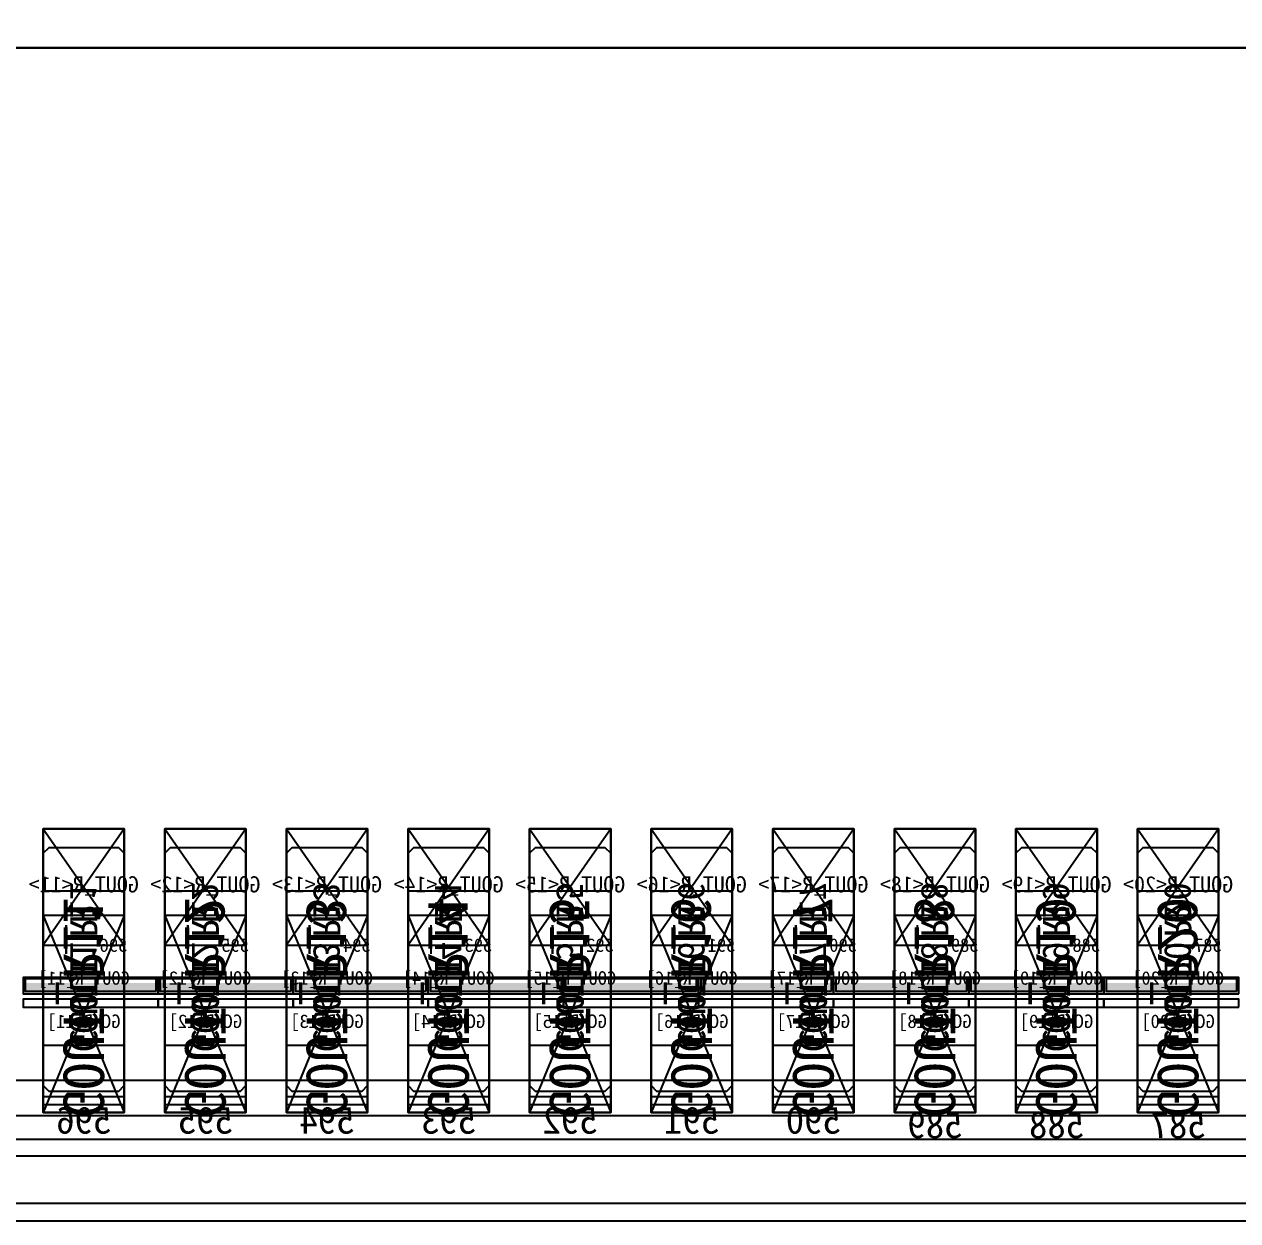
# Model space of a CAD drawing. Header units: millimetres. Extents: x 427 to 2444, y 137 to 817.
# Drawn here: x 1122.4973 to 1122.9464, y 300.7749 to 301.2176 of the extents above; entities that cross this region are included whole.
import ezdxf
from ezdxf.enums import TextEntityAlignment as Align

# ---------------------------------------------------------------- set-up
doc = ezdxf.new("R2010")
doc.units = ezdxf.units.MM
for name, color, linetype in [('L0', 211, 'Continuous'), ('L102', 91, 'Continuous'), ('L114', 213, 'Continuous'), ('L240', 60, 'Continuous'), ('L241', 200, 'Continuous'), ('L242', 51, 'Continuous'), ('L245', 53, 'Continuous'), ('L246', 93, 'Continuous'), ('L59', 140, 'Continuous'), ('L63', 4, 'Continuous'), ('L98', 150, 'Continuous')]:
    doc.layers.add(name, color=color, linetype=linetype)
doc.styles.add('txt', font='simhei.ttf')

# ---------------------------------------------------------------- blocks, each defined once
blk = doc.blocks.new('HX8394_F_PAD')
at = {"layer": 'L0'}
blk.add_lwpolyline([(-13.86, -0.4025), (-13.86, 0.4025), (13.86, 0.4025), (13.86, -0.4025), (-13.86, -0.4025)], close=True, dxfattribs=at)
at = {"layer": 'L241'}
blk.add_lwpolyline([(-13.9, -0.435), (-13.9, 0.435), (13.9, 0.435), (13.9, -0.435), (-13.9, -0.435)], close=True, dxfattribs=at)
at = {"layer": 'L242'}
for points in [[(12.7095, -0.3935), (12.7075, -0.3915), (12.7075, -0.3055), (12.7095, -0.3035), (12.7355, -0.3035), (12.7375, -0.3055), (12.7375, -0.3915), (12.7355, -0.3935), (12.7095, -0.3935)], [(12.7545, -0.3935), (12.7525, -0.3915), (12.7525, -0.3055), (12.7545, -0.3035), (12.7805, -0.3035), (12.7825, -0.3055), (12.7825, -0.3915), (12.7805, -0.3935), (12.7545, -0.3935)], [(12.7995, -0.3935), (12.7975, -0.3915), (12.7975, -0.3055), (12.7995, -0.3035), (12.8255, -0.3035), (12.8275, -0.3055), (12.8275, -0.3915), (12.8255, -0.3935), (12.7995, -0.3935)], [(12.8445, -0.3935), (12.8425, -0.3915), (12.8425, -0.3055), (12.8445, -0.3035), (12.8705, -0.3035), (12.8725, -0.3055), (12.8725, -0.3915), (12.8705, -0.3935), (12.8445, -0.3935)], [(12.8895, -0.3935), (12.8875, -0.3915), (12.8875, -0.3055), (12.8895, -0.3035), (12.9155, -0.3035), (12.9175, -0.3055), (12.9175, -0.3915), (12.9155, -0.3935), (12.8895, -0.3935)], [(12.9345, -0.3935), (12.9325, -0.3915), (12.9325, -0.3055), (12.9345, -0.3035), (12.9605, -0.3035), (12.9625, -0.3055), (12.9625, -0.3915), (12.9605, -0.3935), (12.9345, -0.3935)], [(12.9795, -0.3935), (12.9775, -0.3915), (12.9775, -0.3055), (12.9795, -0.3035), (13.0055, -0.3035), (13.0075, -0.3055), (13.0075, -0.3915), (13.0055, -0.3935), (12.9795, -0.3935)], [(13.0245, -0.3935), (13.0225, -0.3915), (13.0225, -0.3055), (13.0245, -0.3035), (13.0505, -0.3035), (13.0525, -0.3055), (13.0525, -0.3915), (13.0505, -0.3935), (13.0245, -0.3935)], [(13.0695, -0.3935), (13.0675, -0.3915), (13.0675, -0.3055), (13.0695, -0.3035), (13.0955, -0.3035), (13.0975, -0.3055), (13.0975, -0.3915), (13.0955, -0.3935), (13.0695, -0.3935)], [(13.1145, -0.3935), (13.1125, -0.3915), (13.1125, -0.3055), (13.1145, -0.3035), (13.1405, -0.3035), (13.1425, -0.3055), (13.1425, -0.3915), (13.1405, -0.3935), (13.1145, -0.3935)]]:
    blk.add_lwpolyline(points, close=True, dxfattribs=at)
at = {"layer": 'L240', "style": 'txt'}
for s, p in [('CGOUT_R20', (12.7225, -0.346834)), ('CGOUT_R19', (12.7675, -0.346834)), ('CGOUT_R18', (12.8125, -0.346834)), ('CGOUT_R17', (12.8575, -0.346834)), ('CGOUT_R16', (12.9025, -0.346834)), ('CGOUT_R15', (12.9475, -0.346834)), ('CGOUT_R14', (12.9925, -0.346834)), ('CGOUT_R13', (13.0375, -0.346834)), ('CGOUT_R12', (13.0825, -0.346834)), ('CGOUT_R11', (13.1275, -0.346834))]:
    blk.add_text(s, height=0.01, rotation=90, dxfattribs=at).set_placement(p, align=Align.MIDDLE_CENTER)
blk = doc.blocks.new('NTBUMP_73X30')
at = {"color": 5, "linetype": 'Continuous'}
blk.add_lwpolyline([(-0.015, 0.04), (0.015, -0.033), (0.015, 0.04), (-0.015, -0.033)], dxfattribs=at)
at = {"layer": 'L242', "color": 5}
blk.add_lwpolyline([(-0.015, -0.033), (-0.015, 0.04), (0.015, 0.04), (0.015, -0.033), (-0.015, -0.033)], close=True, dxfattribs=at)
blk = doc.blocks.new('ILI9881C_AA_NTBUMP_PM_875UM')
at = {"layer": 'L241'}
blk.add_lwpolyline([(-13.92, -0.4375), (-13.92, 0.4375), (13.92, 0.4375), (13.92, -0.4375), (-13.92, -0.4375)], close=True, dxfattribs=at)
for p in [(12.7225, -0.3645), (12.7675, -0.3645), (12.8125, -0.3645), (12.8575, -0.3645), (12.9025, -0.3645), (12.9475, -0.3645), (12.9925, -0.3645), (13.0375, -0.3645), (13.0825, -0.3645), (13.1275, -0.3645)]:
    blk.add_blockref('NTBUMP_73X30', p)
at = {"layer": 'L246', "style": 'txt'}
for s, p in [('GOUT_R20', (12.7225, -0.3585)), ('GOUT_R19', (12.7675, -0.3585)), ('GOUT_R18', (12.8125, -0.3585)), ('GOUT_R17', (12.8575, -0.3585)), ('GOUT_R16', (12.9025, -0.3585)), ('GOUT_R14', (12.9925, -0.3585)), ('GOUT_R12', (13.0825, -0.3585)), ('GOUT_R11', (13.1275, -0.3585)), ('GOUT_R15', (12.9475, -0.3585)), ('GOUT_R13', (13.0375, -0.3585))]:
    blk.add_text(s, height=0.015, rotation=90, dxfattribs=at).set_placement(p, align=Align.MIDDLE_CENTER)
for s, p in [('587', (12.7225, -0.401945)), ('588', (12.7675, -0.401945)), ('589', (12.8125, -0.401945)), ('590', (12.8575, -0.400279)), ('591', (12.9025, -0.400279)), ('592', (12.9475, -0.400279)), ('593', (12.9925, -0.400279)), ('594', (13.0375, -0.400279)), ('595', (13.0825, -0.400279)), ('596', (13.1275, -0.400279))]:
    blk.add_text(s, height=0.01, dxfattribs=at).set_placement(p, align=Align.MIDDLE_CENTER)
blk = doc.blocks.new('INPUT_BUMP')
at = {"layer": 'L102'}
for points in [[(0.014, 0.04), (0.014, 0.041), (0.015, 0.041), (0.015, 0.04), (0.014, 0.04)], [(0.015, 0.04), (0.015, 0.041), (0.016, 0.041), (0.016, 0.04), (0.015, 0.04)], [(0.014, 0.039), (0.014, 0.04), (0.015, 0.04), (0.015, 0.039), (0.014, 0.039)], [(0.015, 0.039), (0.015, 0.04), (0.016, 0.04), (0.016, 0.039), (0.015, 0.039)]]:
    blk.add_lwpolyline(points, close=True, dxfattribs=at)
at = {"layer": 'L242'}
blk.add_lwpolyline([(0, 0.01), (0, 0.08), (0.03, 0.08), (0.03, 0.01), (0, 0.01)], close=True, dxfattribs=at)
blk = doc.blocks.new('JD9365Z_PAD_20170829_Y880')
at = {"layer": 'L241'}
blk.add_lwpolyline([(-13.95, -0.41), (-13.95, 0.41), (13.95, 0.41), (13.95, -0.41), (-13.95, -0.41)], close=True, dxfattribs=at)
at = {"row_count": 1, "column_count": 27, "row_spacing": 0.08, "column_spacing": 0.045}
blk.add_blockref('INPUT_BUMP', (12.4825, -0.401), dxfattribs=at)
at = {"layer": 'L240', "style": 'txt'}
for s, p in [('GCKR[20]', (12.7225, -0.360167)), ('GCKR[19]', (12.7675, -0.360167)), ('GCKR[18]', (12.8125, -0.360167)), ('GCKR[17]', (12.8575, -0.360167)), ('GCKR[16]', (12.9025, -0.360167)), ('GCKR[15]', (12.9475, -0.360167)), ('GCKR[14]', (12.9925, -0.360167)), ('GCKR[13]', (13.0375, -0.360167)), ('GCKR[12]', (13.0825, -0.360167)), ('GCKR[11]', (13.1275, -0.360167))]:
    blk.add_text(s, height=0.005, dxfattribs=at).set_placement(p, align=Align.MIDDLE_CENTER)
blk = doc.blocks.new('NV3052C3P_BUMP_ORI_20190911')
at = {"layer": 'L241'}
blk.add_lwpolyline([(-13.8, -0.398), (-13.8, 0.398), (13.8, 0.398), (13.8, -0.398), (-13.8, -0.398)], close=True, dxfattribs=at)
at = {"layer": 'L242'}
for points in [[(12.7075, -0.385), (12.7075, -0.337), (12.7375, -0.337), (12.7375, -0.385), (12.7075, -0.385)], [(12.7525, -0.385), (12.7525, -0.337), (12.7825, -0.337), (12.7825, -0.385), (12.7525, -0.385)], [(12.7975, -0.385), (12.7975, -0.337), (12.8275, -0.337), (12.8275, -0.385), (12.7975, -0.385)], [(12.8425, -0.385), (12.8425, -0.337), (12.8725, -0.337), (12.8725, -0.385), (12.8425, -0.385)], [(12.8875, -0.385), (12.8875, -0.337), (12.9175, -0.337), (12.9175, -0.385), (12.8875, -0.385)], [(12.9325, -0.385), (12.9325, -0.337), (12.9625, -0.337), (12.9625, -0.385), (12.9325, -0.385)], [(12.9775, -0.385), (12.9775, -0.337), (13.0075, -0.337), (13.0075, -0.385), (12.9775, -0.385)], [(13.0225, -0.385), (13.0225, -0.337), (13.0525, -0.337), (13.0525, -0.385), (13.0225, -0.385)], [(13.0675, -0.385), (13.0675, -0.337), (13.0975, -0.337), (13.0975, -0.385), (13.0675, -0.385)], [(13.1125, -0.385), (13.1125, -0.337), (13.1425, -0.337), (13.1425, -0.385), (13.1125, -0.385)]]:
    blk.add_lwpolyline(points, close=True, dxfattribs=at)
at = {"layer": 'L245', "style": 'txt'}
for s, p in [('GOUT_R[20]', (12.722473, -0.360167)), ('GOUT_R[19]', (12.767473, -0.360167)), ('GOUT_R[18]', (12.812473, -0.360167)), ('GOUT_R[17]', (12.857473, -0.360167)), ('GOUT_R[16]', (12.902473, -0.360167)), ('GOUT_R[15]', (12.947473, -0.360167)), ('GOUT_R[14]', (12.992473, -0.360167)), ('GOUT_R[13]', (13.037473, -0.360167)), ('GOUT_R[12]', (13.082473, -0.360167)), ('GOUT_R[11]', (13.127473, -0.360167))]:
    blk.add_text(s, height=0.005, dxfattribs=at).set_placement(p, align=Align.MIDDLE_CENTER)
blk = doc.blocks.new('BUMP_30_76')
at = {"layer": 'L242'}
blk.add_lwpolyline([(-0.015, -0.0195), (-0.015, 0.0565), (0.015, 0.0565), (0.015, -0.0195), (-0.015, -0.0195)], close=True, dxfattribs=at)
blk = doc.blocks.new('FL11283_A_OTHER')
at = {"layer": 'L102'}
blk.add_lwpolyline([(0, 0), (0, 0.41), (13.86, 0.41), (13.86, 0), (0, 0)], close=True, dxfattribs=at)
at = {"layer": 'L241'}
blk.add_lwpolyline([(-13.86, -0.41), (-13.86, 0.41), (13.86, 0.41), (13.86, 0.404), (-13.854, 0.404), (-13.854, -0.404), (13.854, -0.404), (13.854, 0.404), (13.86, 0.404), (13.86, -0.41), (-13.86, -0.41)], close=True, dxfattribs=at)
at = {"layer": 'L59'}
for points in [[(-13.86, -0.41), (-13.86, 0.41), (13.86, 0.41), (13.86, -0.41), (-13.86, -0.41)], [(0, -0.41), (0, 0), (13.86, 0), (13.86, -0.41), (0, -0.41)]]:
    blk.add_lwpolyline(points, close=True, dxfattribs=at)
for p in [(12.7225, -0.3685), (12.7675, -0.3685), (12.8125, -0.3685), (12.8575, -0.3685), (12.9025, -0.3685), (12.9475, -0.3685), (12.9925, -0.3685), (13.0375, -0.3685), (13.0825, -0.3685), (13.1275, -0.3685)]:
    blk.add_blockref('BUMP_30_76', p)
at = {"layer": 'L102', "style": 'txt'}
for s, p in [('GOUT20_R', (12.7225, -0.344334)), ('GOUT19_R', (12.7675, -0.344334)), ('GOUT18_R', (12.8125, -0.344334)), ('GOUT17_R', (12.8575, -0.344334)), ('GOUT16_R', (12.9025, -0.344334)), ('GOUT15_R', (12.9475, -0.344334)), ('GOUT14_R', (12.9925, -0.344334)), ('GOUT13_R', (13.0375, -0.344334)), ('GOUT12_R', (13.0825, -0.344334)), ('GOUT11_R', (13.1275, -0.344334))]:
    blk.add_text(s, height=0.01, rotation=90, dxfattribs=at).set_placement(p, align=Align.MIDDLE_CENTER)
blk = doc.blocks.new('GC9702_ANALOG_PAD_BUMP')
at = {"color": 5, "linetype": 'Continuous'}
blk.add_lwpolyline([(-0.015, 0.0215), (0.015, -0.0215), (0.015, 0.0215), (-0.015, -0.0215)], dxfattribs=at)
at = {"layer": 'L242', "color": 5}
blk.add_lwpolyline([(-0.015, -0.0215), (-0.015, 0.0215), (0.015, 0.0215), (0.015, -0.0215), (-0.015, -0.0215)], close=True, dxfattribs=at)
blk = doc.blocks.new('GC9702_BUMP_NOCOMPENSATION')
at = {"layer": 'L114', "const_width": 0.004}
for points in [[(12.7, -0.378), (12.75, -0.378)], [(12.7, -0.378), (12.75, -0.378)], [(12.7, -0.378), (12.75, -0.378)], [(12.7, -0.378), (12.75, -0.378)], [(12.75, -0.378), (12.8, -0.378)], [(12.75, -0.378), (12.8, -0.378)], [(12.75, -0.378), (12.8, -0.378)], [(12.75, -0.378), (12.8, -0.378)], [(12.8, -0.378), (12.85, -0.378)], [(12.8, -0.378), (12.85, -0.378)], [(12.8, -0.378), (12.85, -0.378)], [(12.8, -0.378), (12.85, -0.378)], [(12.85, -0.378), (12.9, -0.378)], [(12.85, -0.378), (12.9, -0.378)], [(12.85, -0.378), (12.9, -0.378)], [(12.85, -0.378), (12.9, -0.378)], [(12.9, -0.378), (12.95, -0.378)], [(12.9, -0.378), (12.95, -0.378)], [(12.9, -0.378), (12.95, -0.378)], [(12.9, -0.378), (12.95, -0.378)], [(12.95, -0.378), (13, -0.378)], [(12.95, -0.378), (13, -0.378)], [(12.95, -0.378), (13, -0.378)], [(12.95, -0.378), (13, -0.378)], [(13, -0.378), (13.05, -0.378)], [(13, -0.378), (13.05, -0.378)], [(13, -0.378), (13.05, -0.378)], [(13, -0.378), (13.05, -0.378)], [(13.05, -0.378), (13.1, -0.378)], [(13.05, -0.378), (13.1, -0.378)], [(13.05, -0.378), (13.1, -0.378)], [(13.05, -0.378), (13.1, -0.378)], [(13.1, -0.378), (13.15, -0.378)], [(13.1, -0.378), (13.15, -0.378)], [(13.1, -0.378), (13.15, -0.378)], [(13.1, -0.378), (13.15, -0.378)]]:
    blk.add_lwpolyline(points, dxfattribs=at)
at = {"layer": 'L114'}
for points in [[(12.7, -0.38), (12.7, -0.374), (12.75, -0.374), (12.75, -0.38), (12.7, -0.38)], [(12.7, -0.38), (12.7, -0.374), (12.75, -0.374), (12.75, -0.38), (12.7, -0.38)], [(12.70074, -0.379), (12.70074, -0.37443), (12.74918, -0.37443), (12.74918, -0.379), (12.70074, -0.379)], [(12.70074, -0.379), (12.70074, -0.37443), (12.74918, -0.37443), (12.74918, -0.379), (12.70074, -0.379)], [(12.75, -0.38), (12.75, -0.374), (12.8, -0.374), (12.8, -0.38), (12.75, -0.38)], [(12.75, -0.38), (12.75, -0.374), (12.8, -0.374), (12.8, -0.38), (12.75, -0.38)], [(12.75074, -0.379), (12.75074, -0.37443), (12.79918, -0.37443), (12.79918, -0.379), (12.75074, -0.379)], [(12.75074, -0.379), (12.75074, -0.37443), (12.79918, -0.37443), (12.79918, -0.379), (12.75074, -0.379)], [(12.8, -0.38), (12.8, -0.374), (12.85, -0.374), (12.85, -0.38), (12.8, -0.38)], [(12.8, -0.38), (12.8, -0.374), (12.85, -0.374), (12.85, -0.38), (12.8, -0.38)], [(12.80074, -0.379), (12.80074, -0.37443), (12.84918, -0.37443), (12.84918, -0.379), (12.80074, -0.379)], [(12.80074, -0.379), (12.80074, -0.37443), (12.84918, -0.37443), (12.84918, -0.379), (12.80074, -0.379)], [(12.85, -0.38), (12.85, -0.374), (12.9, -0.374), (12.9, -0.38), (12.85, -0.38)], [(12.85, -0.38), (12.85, -0.374), (12.9, -0.374), (12.9, -0.38), (12.85, -0.38)], [(12.85074, -0.379), (12.85074, -0.37443), (12.89918, -0.37443), (12.89918, -0.379), (12.85074, -0.379)], [(12.85074, -0.379), (12.85074, -0.37443), (12.89918, -0.37443), (12.89918, -0.379), (12.85074, -0.379)], [(12.9, -0.38), (12.9, -0.374), (12.95, -0.374), (12.95, -0.38), (12.9, -0.38)], [(12.9, -0.38), (12.9, -0.374), (12.95, -0.374), (12.95, -0.38), (12.9, -0.38)], [(12.90074, -0.379), (12.90074, -0.37443), (12.94918, -0.37443), (12.94918, -0.379), (12.90074, -0.379)], [(12.90074, -0.379), (12.90074, -0.37443), (12.94918, -0.37443), (12.94918, -0.379), (12.90074, -0.379)], [(12.95, -0.38), (12.95, -0.374), (13, -0.374), (13, -0.38), (12.95, -0.38)], [(12.95, -0.38), (12.95, -0.374), (13, -0.374), (13, -0.38), (12.95, -0.38)], [(12.95074, -0.379), (12.95074, -0.37443), (12.99918, -0.37443), (12.99918, -0.379), (12.95074, -0.379)], [(12.95074, -0.379), (12.95074, -0.37443), (12.99918, -0.37443), (12.99918, -0.379), (12.95074, -0.379)], [(13, -0.38), (13, -0.374), (13.05, -0.374), (13.05, -0.38), (13, -0.38)], [(13, -0.38), (13, -0.374), (13.05, -0.374), (13.05, -0.38), (13, -0.38)], [(13.00074, -0.379), (13.00074, -0.37443), (13.04918, -0.37443), (13.04918, -0.379), (13.00074, -0.379)], [(13.00074, -0.379), (13.00074, -0.37443), (13.04918, -0.37443), (13.04918, -0.379), (13.00074, -0.379)], [(13.05, -0.38), (13.05, -0.374), (13.1, -0.374), (13.1, -0.38), (13.05, -0.38)], [(13.05, -0.38), (13.05, -0.374), (13.1, -0.374), (13.1, -0.38), (13.05, -0.38)], [(13.05074, -0.379), (13.05074, -0.37443), (13.09918, -0.37443), (13.09918, -0.379), (13.05074, -0.379)], [(13.05074, -0.379), (13.05074, -0.37443), (13.09918, -0.37443), (13.09918, -0.379), (13.05074, -0.379)], [(13.1, -0.38), (13.1, -0.374), (13.15, -0.374), (13.15, -0.38), (13.1, -0.38)], [(13.1, -0.38), (13.1, -0.374), (13.15, -0.374), (13.15, -0.38), (13.1, -0.38)], [(13.10074, -0.379), (13.10074, -0.37443), (13.14918, -0.37443), (13.14918, -0.379), (13.10074, -0.379)], [(13.10074, -0.379), (13.10074, -0.37443), (13.14918, -0.37443), (13.14918, -0.379), (13.10074, -0.379)]]:
    blk.add_lwpolyline(points, close=True, dxfattribs=at)
at = {"layer": 'L241'}
for points in [[(12.7, -0.385), (12.7, -0.382), (12.75, -0.382), (12.75, -0.385), (12.7, -0.385)], [(12.7, -0.385), (12.7, -0.382), (12.75, -0.382), (12.75, -0.385), (12.7, -0.385)], [(12.75, -0.385), (12.75, -0.382), (12.8, -0.382), (12.8, -0.385), (12.75, -0.385)], [(12.75, -0.385), (12.75, -0.382), (12.8, -0.382), (12.8, -0.385), (12.75, -0.385)], [(12.8, -0.385), (12.8, -0.382), (12.85, -0.382), (12.85, -0.385), (12.8, -0.385)], [(12.8, -0.385), (12.8, -0.382), (12.85, -0.382), (12.85, -0.385), (12.8, -0.385)], [(12.85, -0.385), (12.85, -0.382), (12.9, -0.382), (12.9, -0.385), (12.85, -0.385)], [(12.85, -0.385), (12.85, -0.382), (12.9, -0.382), (12.9, -0.385), (12.85, -0.385)], [(12.9, -0.385), (12.9, -0.382), (12.95, -0.382), (12.95, -0.385), (12.9, -0.385)], [(12.9, -0.385), (12.9, -0.382), (12.95, -0.382), (12.95, -0.385), (12.9, -0.385)], [(12.95, -0.385), (12.95, -0.382), (13, -0.382), (13, -0.385), (12.95, -0.385)], [(12.95, -0.385), (12.95, -0.382), (13, -0.382), (13, -0.385), (12.95, -0.385)], [(13, -0.385), (13, -0.382), (13.05, -0.382), (13.05, -0.385), (13, -0.385)], [(13, -0.385), (13, -0.382), (13.05, -0.382), (13.05, -0.385), (13, -0.385)], [(13.05, -0.385), (13.05, -0.382), (13.1, -0.382), (13.1, -0.385), (13.05, -0.385)], [(13.05, -0.385), (13.05, -0.382), (13.1, -0.382), (13.1, -0.385), (13.05, -0.385)], [(13.1, -0.385), (13.1, -0.382), (13.15, -0.382), (13.15, -0.385), (13.1, -0.385)], [(13.1, -0.385), (13.1, -0.382), (13.15, -0.382), (13.15, -0.385), (13.1, -0.385)]]:
    blk.add_lwpolyline(points, close=True, dxfattribs=at)
at = {"row_count": 1, "column_count": 26, "row_spacing": 0.043, "column_spacing": 0.045}
blk.add_blockref('GC9702_ANALOG_PAD_BUMP', (12.4975, -0.3405), dxfattribs=at)
at = {"layer": 'L114', "style": 'txt'}
for s, p in [('587', (12.7115, -0.362)), ('588', (12.7565, -0.362)), ('589', (12.8015, -0.362)), ('590', (12.8465, -0.362)), ('591', (12.8915, -0.362)), ('592', (12.9365, -0.362)), ('593', (12.9815, -0.362)), ('594', (13.0265, -0.362)), ('595', (13.0715, -0.362)), ('596', (13.1165, -0.362))]:
    blk.add_text(s, height=0.005, dxfattribs=at).set_placement(p, align=Align.MIDDLE_CENTER)
at = {"layer": 'L98', "style": 'txt'}
for s, p in [('GOUT_R<20>', (12.7225, -0.3395)), ('GOUT_R<19>', (12.7675, -0.3395)), ('GOUT_R<18>', (12.8125, -0.3395)), ('GOUT_R<17>', (12.8575, -0.3395)), ('GOUT_R<16>', (12.9025, -0.3395)), ('GOUT_R<15>', (12.9475, -0.3395)), ('GOUT_R<14>', (12.9925, -0.3395)), ('GOUT_R<13>', (13.0375, -0.3395)), ('GOUT_R<12>', (13.0825, -0.3395)), ('GOUT_R<11>', (13.1275, -0.3395))]:
    blk.add_text(s, height=0.006, dxfattribs=at).set_placement(p, align=Align.MIDDLE_CENTER)
blk = doc.blocks.new('IC_GDS_ALL')
for name, p in [('ILI9881C_AA_NTBUMP_PM_875UM', (0, 0)), ('HX8394_F_PAD', (0, 0.004)), ('GC9702_BUMP_NOCOMPENSATION', (0, 0.0265)), ('NV3052C3P_BUMP_ORI_20190911', (0, 0.0125)), ('JD9365Z_PAD_20170829_Y880', (0, -0.0035)), ('FL11283_A_OTHER', (0, -0.0035))]:
    blk.add_blockref(name, p)
blk = doc.blocks.new('INPUT_PAD')
at = {"layer": 'L63'}
blk.add_lwpolyline([(0.01, -0.043), (0.01, 0.062), (0.04, 0.062), (0.04, -0.043), (0.01, -0.043)], close=True, dxfattribs=at)
blk = doc.blocks.new('IC_PAD_ALL')
at = {"row_count": 1, "column_count": 26, "row_spacing": 0.109, "column_spacing": 0.045}
blk.add_blockref('INPUT_PAD', (0, 0), dxfattribs=at)
blk = doc.blocks.new('IC_ALL')
at = {"yscale": -1, "rotation": 180}
blk.add_blockref('IC_GDS_ALL', (14, 0.4375), dxfattribs=at)
blk.add_blockref('IC_PAD_ALL', (0.3525, 0.083))
blk = doc.blocks.new('IC_FPC_OLB_ALL')
blk.add_blockref('IC_ALL', (1.188, 1.0245))

msp = doc.modelspace()

# ---------------------------------------------------------------- block references
msp.add_blockref('IC_FPC_OLB_ALL', (1120.45883, 299.75037))

doc.saveas('drawing.dxf')
